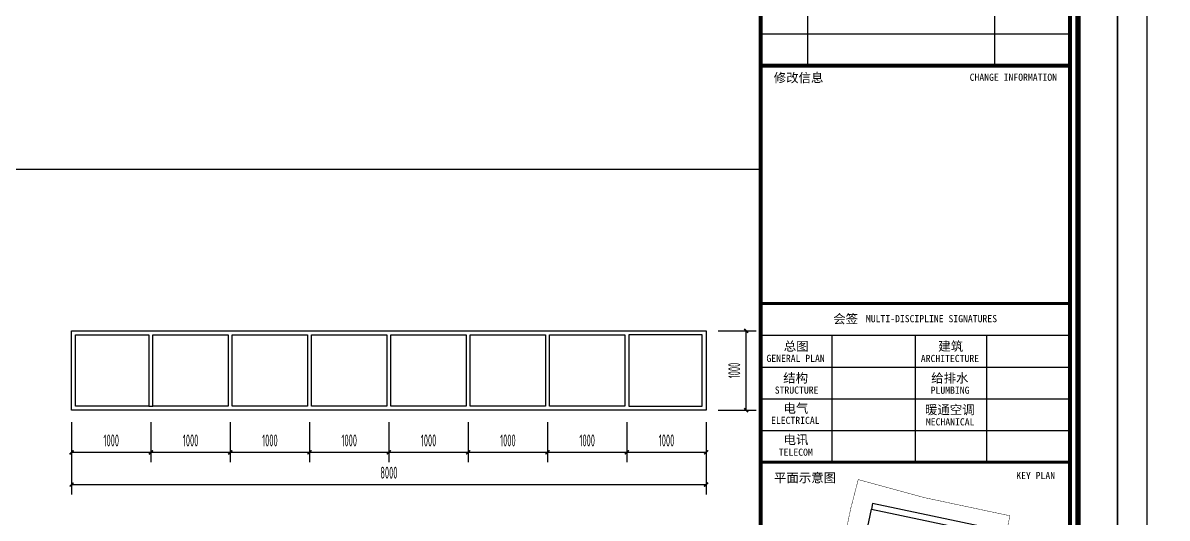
# Model space of a CAD drawing. Header units: millimetres. Extents: x 0 to 84100, y 0 to 29700.
# Drawn here: x 28250 to 42675, y 14196 to 20438 of the extents above; entities that cross this region are included whole.
import ezdxf

# ---------------------------------------------------------------- set-up
doc = ezdxf.new("R2010")
doc.units = ezdxf.units.MM
doc.linetypes.add('ACAD_ISO05W100', pattern=[33, 24, -3, 0, -3, 0, -3])
for name, color, linetype in [('A-ANNO-DIMS2', 94, 'Continuous'), ('A-DETL-LIN2', 7, 'Continuous'), ('A-FLOR-CANO', 7, 'Continuous'), ('A-FLOR-ROOF', 7, 'Continuous'), ('A-WIN', 4, 'Continuous'), ('JZD', 1, 'Continuous'), ('TITLE', 15, 'Continuous')]:
    doc.layers.add(name, color=color, linetype=linetype)
doc.styles.add('DIM_FONT_T3', font='gbxwxt.shx', dxfattribs={"width": 0.6, "bigfont": 'gbhzfs.shx'})
doc.styles.add('宋体', font='')
doc.styles.get('宋体').set_extended_font_data('SimSun')
doc.dimstyles.new('DIMN50$TCH&&50', dxfattribs={"dimtxt": 150, "dimasz": 50, "dimexe": 125, "dimexo": 150, "dimgap": 75, "dimtad": 1, "dimdec": 0, "dimzin": 0, "dimdsep": 46, "dimtxsty": 'DIM_FONT_T3', "dimblk": 'ARCHTICK', "dimcen": 0.09, "dimclrt": 7, "dimazin": 2, "dimtfac": 1, "dimtdec": 0, "dimtix": 1, "dimtmove": 2, "dimatfit": 3, "dimfxl": 1, "dimtolj": 1, "dimtzin": 0, "dimarcsym": 0})

# ---------------------------------------------------------------- blocks, each defined once
blk = doc.blocks.new('备注2')
at = {"layer": 'TITLE'}
blk.add_lwpolyline([(560286, 307510), (562036, 307510), (562036, 250110), (560286, 250110)], close=True, dxfattribs=at)
blk = doc.blocks.new('平面示意')
at = {"layer": 'A-FLOR-CANO'}
for points in [[(542260448, 3522086790), (542259515, 3522082388), (542247360, 3522084966), (542248294, 3522089368), (542263858, 3522162736), (542263858, 3522162736), (542263858, 3522162736), (542428201, 3522127873), (542411703, 3522050103), (542399548, 3522052682), (542400482, 3522057084), (542260448, 3522086790)], [(542428201, 3522127873), (542429861, 3522135699), (542265518, 3522170561), (542263858, 3522162736)], [(542259515, 3522082388), (542258788, 3522078964), (542398822, 3522049258), (542399548, 3522052682)], [(542235198, 3522027633), (542236984, 3522036055), (542249139, 3522033476), (542248205, 3522029074), (542400393, 3521996790), (542394168, 3521967443), (542387008, 3521933694), (542374854, 3521936272), (542375788, 3521940674), (542223599, 3521972959), (542229825, 3522002306), (542236050, 3522031653)], [(542400393, 3521996790), (542402053, 3522004616), (542249865, 3522036900), (542249139, 3522033476)], [(542223599, 3521972959), (542221939, 3521965133), (542374128, 3521932848), (542374854, 3521936272)], [(542213327, 3521924536), (542213327, 3521924536), (542225482, 3521921958), (542224548, 3521917556), (542376736, 3521885271), (542370511, 3521855924), (542363351, 3521822175), (542351197, 3521824754), (542352131, 3521829156), (542199942, 3521861440), (542206168, 3521890787), (542213327, 3521924536)], [(542376736, 3521885271), (542378396, 3521893097), (542226208, 3521925382), (542225482, 3521921958)], [(542199942, 3521861440), (542198282, 3521853614), (542350471, 3521821330), (542351197, 3521824754)]]:
    blk.add_lwpolyline(points, dxfattribs=at)
at = {"layer": 'A-FLOR-ROOF'}
for points in [[(542251297, 3522084131), (542247360, 3522084966), (542249020, 3522092792), (542252958, 3522091957)], [(542407766, 3522050939), (542411703, 3522050103), (542413363, 3522057929), (542409426, 3522058764)], [(542240922, 3522035219), (542236984, 3522036055), (542235324, 3522028229), (542239261, 3522027393)], [(542383071, 3521934529), (542387008, 3521933694), (542388669, 3521941520), (542384731, 3521942355)], [(542217265, 3521923701), (542213327, 3521924536), (542211667, 3521916710), (542215605, 3521915875)], [(542359414, 3521823011), (542363351, 3521822175), (542365012, 3521830001), (542361074, 3521830836)]]:
    blk.add_lwpolyline(points, close=True, dxfattribs=at)
at = {"layer": 'JZD', "linetype": 'ACAD_ISO05W100', "ltscale": 60, "const_width": 600}
blk.add_lwpolyline([(542245772, 3522203253), (542336386, 3522178528), (542417218, 3522161381), (542453605, 3522153662), (542441675, 3522097421), (542419836, 3521994475), (542397642, 3521889850), (542376409, 3521789760), (542258491, 3521814775), (542248310, 3521818114), (542194008, 3521829873), (542179660, 3521851118), (542194219, 3521935370), (542194988, 3521942775), (542217670, 3522071619), (542224544, 3522110672), (542225650, 3522115989), (542235526, 3522163861), (542237237, 3522170161)], close=True, dxfattribs=at)
blk = doc.blocks.new('A$C4C533769')
at = {"layer": 'TITLE'}
for p, q in [((2252, 7200), (2252, 20100)), ((4552, 20100), (4552, 12900)), ((7800, 19200), (2, 19200)), ((7800, 18300), (2, 18300)), ((7800, 17400), (2, 17400)), ((7800, 16500), (2, 16500)), ((7802, 15601), (4, 15601)), ((7802, 14701), (4, 14701)), ((2252, 13801), (7802, 13801)), ((7802, 12900), (4, 12900)), ((7800, 12000), (2, 12000)), ((7800, 10400), (2, 10400)), ((7798, 8800), (0, 8800)), ((7800, 7200), (2, 7200)), ((2, 2999), (7800, 2999)), ((1602, 2999), (1602, 0)), ((4452, 0), (4452, 2999)), ((6052, 2999), (6052, 0)), ((7800, 2099), (0, 2099)), ((2, 1200), (7800, 1200))]:
    blk.add_line(p, q, dxfattribs=at)
at = {"layer": 'TITLE', "const_width": 80}
blk.add_lwpolyline([(7800, 20100), (2, 20100)], dxfattribs=at)
at = {"layer": 'TITLE'}
blk.add_lwpolyline([(2, 20100), (7802, 20100), (7802, 0), (2, 0)], close=True, dxfattribs=at)
at = {"layer": 'JZD', "linetype": 'Continuous', "xscale": 0.0184069955669767, "yscale": 0.0184069955669767, "zscale": 0.0184069955669767}
blk.add_blockref('平面示意', (-9978652, -64805017), dxfattribs=at)
at = {"layer": 'TITLE', "style": '宋体'}
for s, height, p in [('设计人', 230, (632, 19675)), ('DESIGNED', 180, (642, 19372)), ('校对人', 230, (653, 18771)), ('CHECKED', 180, (672, 18468)), ('专业负责人', 230, (311, 17865)), ('CHIEF', 180, (805, 17558)), ('专业审核人', 230, (307, 16961)), ('APPROVED', 180, (625, 16658)), ('专业审定人', 230, (317, 16078)), ('AUTHORIZED', 180, (488, 15774)), ('项目建筑师', 230, (293, 15177)), ('SCHEME CHIEF', 180, (332, 14874)), ('项目经理', 230, (482, 13820)), ('PROJECT CHIEF', 180, (331, 13537)), ('项目设计号', 230, (297, 12486)), ('DESIGN NO.', 180, (511, 12183)), ('建设单位', 230, (457, 11223)), ('CLIENT', 180, (750, 10920)), ('项目名称', 230, (478, 9625)), ('PROJECT NAME', 180, (357, 9315)), ('子项名称', 230, (456, 8033)), ('SUB-PROJECT NAME', 180, (133, 7730)), ('图纸名称', 230, (165, 6814)), ('DRAWING TITLE.', 180, (5776, 6893)), ('设计阶段', 230, (189, 2568)), ('日期', 230, (4895, 2573)), ('JOB STAGE', 180, (246, 2261)), (' DATE', 180, (4868, 2265)), ('专业', 230, (488, 1674)), ('版修号', 230, (4747, 1671)), ('DISCIPLINE', 180, (209, 1364)), ('REV.NO.', 180, (4806, 1368)), ('图号', 230, (485, 640)), ('目录序号', 230, (4611, 641)), ('DRAWING NO.', 180, (168, 337)), ('NUMBER', 180, (4865, 345))]:
    blk.add_text(s, height=height, dxfattribs=at).set_placement(p)
blk = doc.blocks.new('A$C50507F05')
at = {"layer": 'TITLE'}
for p, q in [((2, 3240), (7802, 3240)), ((2, 3240), (7801, 3240)), ((1802, 3240), (1802, 40)), ((3902, 3240), (3902, 40)), ((5702, 3240), (5702, 40)), ((2, 2440), (7802, 2440)), ((2, 1640), (7802, 1640)), ((2, 840), (7802, 840)), ((0, 40), (7782, 40)), ((2, 40), (7801, 40))]:
    blk.add_line(p, q, dxfattribs=at)
at = {"layer": 'TITLE', "const_width": 80}
for points in [[(2, 4040), (7802, 4040)], [(2, 40), (7802, 40)]]:
    blk.add_lwpolyline(points, dxfattribs=at)
at = {"layer": 'TITLE'}
blk.add_lwpolyline([(0, 40), (7802, 40), (7802, 4040), (0, 4040)], close=True, dxfattribs=at)
at = {"layer": 'TITLE', "style": '宋体'}
for s, height, p in [('会签 ', 230, (1833, 3539)), (' MULTI-DISCIPLINE SIGNATURES', 180, (2535, 3570)), ('总图', 230, (585, 2850)), ('建筑', 230, (4483, 2849)), ('GENERAL PLAN', 180, (150, 2569)), ('ARCHITECTURE', 180, (4042, 2567)), ('结构', 230, (572, 2049)), ('给排水', 230, (4303, 2048)), ('STRUCTURE', 180, (359, 1769)), ('PLUMBING', 180, (4290, 1766)), ('电气', 230, (580, 1284)), ('暖通空调', 230, (4146, 1250)), ('ELECTRICAL', 180, (265, 1006)), ('MECHANICAL', 180, (4170, 968)), ('电讯', 230, (581, 495)), ('TELECOM', 180, (461, 203))]:
    blk.add_text(s, height=height, dxfattribs=at).set_placement(p)
blk = doc.blocks.new('A$C382B4729')
at = {"layer": 'TITLE', "style": '宋体'}
for s, height, p in [('平面示意图', 230, (33, 62)), ('KEY PLAN', 180, (6143, 142))]:
    blk.add_text(s, height=height, dxfattribs=at).set_placement(p)
blk = doc.blocks.new('修订栏')
at = {"layer": 'TITLE'}
for p, q in [((-9000, 47000), (-1200, 47000)), ((-7813, 47000), (-7813, 39800)), ((-3100, 47000), (-3100, 39800)), ((-9000, 46200), (-1200, 46200)), ((-9000, 45400), (-1200, 45400)), ((-9000, 44600), (-1200, 44600)), ((-9000, 43800), (-1200, 43800)), ((-9000, 43000), (-1200, 43000)), ((-9000, 42200), (-1200, 42200)), ((-9000, 41400), (-1200, 41400)), ((-9000, 40600), (-1200, 40600))]:
    blk.add_line(p, q, dxfattribs=at)
for points in [[(-1202, 47800, 100, 100, 0), (-9000, 47800, 80, 80, 0)], [(-1202, 47800, 100, 100, 0), (-1202, 33800, 80, 80, 0), (-9000, 33800, 80, 80, 0), (-9000, 47800, 80, 80, 0)], [(-1202, 39800, 100, 100, 0), (-9000, 39800, 80, 80, 0)]]:
    blk.add_lwpolyline(points, format="xyseb", dxfattribs=at)
at = {"layer": 'TITLE', "style": '宋体'}
for s, height, p in [('修订', 230, (-7169, 47270)), ('AMENDMENT/ISSUE REGISTER', 180, (-6467, 47301)), ('版修号', 230, (-8852, 46616)), ('修改内容摘要', 230, (-6360, 46616)), ('修改日期', 230, (-2792, 46616)), ('REV.NO.', 180, (-8820, 46313)), ('DESCRIPTION', 180, (-6111, 46313)), ('DATE', 180, (-2368, 46313)), ('修改信息', 230, (-8670, 39380)), ('CHANGE INFORMATION ', 180, (-3729, 39416))]:
    blk.add_text(s, height=height, dxfattribs=at).set_placement(p)
blk = doc.blocks.new('A1图签栏')
at = {"layer": 'TITLE', "const_width": 100}
blk.add_lwpolyline([(-1200, 58200), (-9000, 58200), (-9000, 1200), (-1200, 1200)], close=True, dxfattribs=at)
at = {"layer": 'TITLE'}
for name, p in [('修订栏', (0, 0)), ('A$C50507F05', (-9002, 29760)), ('A$C382B4729', (-8697, 29232)), ('A$C4C533769', (-9002, 1200))]:
    blk.add_blockref(name, p, dxfattribs=at)
blk = doc.blocks.new('A1')
at = {"layer": 'TITLE'}
for points in [[(0, 0), (0, 59400), (-84100, 59400), (-84100, 0)], [(-81600, 58350), (-950, 58450), (-950, 950), (-81600, 1000)], [(-81600, 58350), (-1050, 58350), (-1050, 1050), (-81600, 1000)]]:
    blk.add_lwpolyline(points, close=True, dxfattribs=at)
at = {"layer": 'TITLE', "const_width": 100}
blk.add_lwpolyline([(-1000, 58400), (-81600, 58350), (-81600, 1000), (-1000, 1000)], close=True, dxfattribs=at)
at = {"layer": 'TITLE'}
for name, p in [('备注2', (-643636, -249110)), ('A1图签栏', (0, 0))]:
    blk.add_blockref(name, p, dxfattribs=at)
blk = doc.blocks.new('_ArchTick')
at = {"color": 0, "linetype": 'ByBlock', "const_width": 0.4}
blk.add_lwpolyline([(-0.5, -0.5), (0.5, 0.5)], dxfattribs=at)
blk = doc.blocks.new('*D399')
at = {"layer": 'A-ANNO-DIMS2', "color": 0, "lineweight": -2, "ltscale": 10, "transparency": 16777216}
for p, q in [((28864, 15406), (28864, 14900)), ((29864, 15406), (29864, 14900)), ((28864, 15025), (29864, 15025))]:
    blk.add_line(p, q, dxfattribs=at)
at = {"layer": 'Defpoints', "color": 0, "ltscale": 10, "transparency": 16777216}
for p in [(28864, 15556), (29864, 15556), (29864, 15025)]:
    blk.add_point(p, dxfattribs=at)
at = {"layer": 'A-ANNO-DIMS2', "color": 0, "lineweight": -2, "ltscale": 10, "transparency": 16777216, "xscale": 50, "yscale": 50, "zscale": 50, "rotation": 180}
blk.add_blockref('_ArchTick', (28864, 15025), dxfattribs=at)
at = {"layer": 'A-ANNO-DIMS2', "color": 0, "lineweight": -2, "ltscale": 10, "transparency": 16777216, "xscale": 50, "yscale": 50, "zscale": 50}
blk.add_blockref('_ArchTick', (29864, 15025), dxfattribs=at)
at = {"layer": 'A-ANNO-DIMS2', "color": 7, "ltscale": 10, "transparency": 16777216, "insert": (29364, 15175), "char_height": 150, "attachment_point": 5, "style": 'DIM_FONT_T3'}
blk.add_mtext('\\A1;1000', dxfattribs=at)
blk = doc.blocks.new('*D400')
at = {"layer": 'A-ANNO-DIMS2', "color": 0, "lineweight": -2, "ltscale": 10, "transparency": 16777216}
for p, q in [((29864, 15406), (29864, 14900)), ((30864, 15406), (30864, 14900)), ((29864, 15025), (30864, 15025))]:
    blk.add_line(p, q, dxfattribs=at)
at = {"layer": 'Defpoints', "color": 0, "ltscale": 10, "transparency": 16777216}
for p in [(29864, 15556), (30864, 15556), (30864, 15025)]:
    blk.add_point(p, dxfattribs=at)
at = {"layer": 'A-ANNO-DIMS2', "color": 0, "lineweight": -2, "ltscale": 10, "transparency": 16777216, "xscale": 50, "yscale": 50, "zscale": 50, "rotation": 180}
blk.add_blockref('_ArchTick', (29864, 15025), dxfattribs=at)
at = {"layer": 'A-ANNO-DIMS2', "color": 0, "lineweight": -2, "ltscale": 10, "transparency": 16777216, "xscale": 50, "yscale": 50, "zscale": 50}
blk.add_blockref('_ArchTick', (30864, 15025), dxfattribs=at)
at = {"layer": 'A-ANNO-DIMS2', "color": 7, "ltscale": 10, "transparency": 16777216, "insert": (30364, 15175), "char_height": 150, "attachment_point": 5, "style": 'DIM_FONT_T3'}
blk.add_mtext('\\A1;1000', dxfattribs=at)
blk = doc.blocks.new('*D401')
at = {"layer": 'A-ANNO-DIMS2', "color": 0, "lineweight": -2, "ltscale": 10, "transparency": 16777216}
for p, q in [((30864, 15406), (30864, 14900)), ((31864, 15406), (31864, 14900)), ((30864, 15025), (31864, 15025))]:
    blk.add_line(p, q, dxfattribs=at)
at = {"layer": 'Defpoints', "color": 0, "ltscale": 10, "transparency": 16777216}
for p in [(30864, 15556), (31864, 15556), (31864, 15025)]:
    blk.add_point(p, dxfattribs=at)
at = {"layer": 'A-ANNO-DIMS2', "color": 0, "lineweight": -2, "ltscale": 10, "transparency": 16777216, "xscale": 50, "yscale": 50, "zscale": 50, "rotation": 180}
blk.add_blockref('_ArchTick', (30864, 15025), dxfattribs=at)
at = {"layer": 'A-ANNO-DIMS2', "color": 0, "lineweight": -2, "ltscale": 10, "transparency": 16777216, "xscale": 50, "yscale": 50, "zscale": 50}
blk.add_blockref('_ArchTick', (31864, 15025), dxfattribs=at)
at = {"layer": 'A-ANNO-DIMS2', "color": 7, "ltscale": 10, "transparency": 16777216, "insert": (31364, 15175), "char_height": 150, "attachment_point": 5, "style": 'DIM_FONT_T3'}
blk.add_mtext('\\A1;1000', dxfattribs=at)
blk = doc.blocks.new('*D231')
at = {"layer": 'A-ANNO-DIMS2', "color": 0, "lineweight": -2, "ltscale": 10, "transparency": 16777216}
for p, q in [((31864, 15406), (31864, 14900)), ((32864, 15406), (32864, 14900)), ((31864, 15025), (32864, 15025))]:
    blk.add_line(p, q, dxfattribs=at)
at = {"layer": 'Defpoints', "color": 0, "ltscale": 10, "transparency": 16777216}
for p in [(31864, 15556), (32864, 15556), (32864, 15025)]:
    blk.add_point(p, dxfattribs=at)
at = {"layer": 'A-ANNO-DIMS2', "color": 0, "lineweight": -2, "ltscale": 10, "transparency": 16777216, "xscale": 50, "yscale": 50, "zscale": 50, "rotation": 180}
blk.add_blockref('_ArchTick', (31864, 15025), dxfattribs=at)
at = {"layer": 'A-ANNO-DIMS2', "color": 0, "lineweight": -2, "ltscale": 10, "transparency": 16777216, "xscale": 50, "yscale": 50, "zscale": 50}
blk.add_blockref('_ArchTick', (32864, 15025), dxfattribs=at)
at = {"layer": 'A-ANNO-DIMS2', "color": 7, "ltscale": 10, "transparency": 16777216, "insert": (32364, 15175), "char_height": 150, "attachment_point": 5, "style": 'DIM_FONT_T3'}
blk.add_mtext('\\A1;1000', dxfattribs=at)
blk = doc.blocks.new('*D232')
at = {"layer": 'A-ANNO-DIMS2', "color": 0, "lineweight": -2, "ltscale": 10, "transparency": 16777216}
for p, q in [((32864, 15406), (32864, 14900)), ((33864, 15406), (33864, 14900)), ((32864, 15025), (33864, 15025))]:
    blk.add_line(p, q, dxfattribs=at)
at = {"layer": 'Defpoints', "color": 0, "ltscale": 10, "transparency": 16777216}
for p in [(32864, 15556), (33864, 15556), (33864, 15025)]:
    blk.add_point(p, dxfattribs=at)
at = {"layer": 'A-ANNO-DIMS2', "color": 0, "lineweight": -2, "ltscale": 10, "transparency": 16777216, "xscale": 50, "yscale": 50, "zscale": 50, "rotation": 180}
blk.add_blockref('_ArchTick', (32864, 15025), dxfattribs=at)
at = {"layer": 'A-ANNO-DIMS2', "color": 0, "lineweight": -2, "ltscale": 10, "transparency": 16777216, "xscale": 50, "yscale": 50, "zscale": 50}
blk.add_blockref('_ArchTick', (33864, 15025), dxfattribs=at)
at = {"layer": 'A-ANNO-DIMS2', "color": 7, "ltscale": 10, "transparency": 16777216, "insert": (33364, 15175), "char_height": 150, "attachment_point": 5, "style": 'DIM_FONT_T3'}
blk.add_mtext('\\A1;1000', dxfattribs=at)
blk = doc.blocks.new('*D233')
at = {"layer": 'A-ANNO-DIMS2', "color": 0, "lineweight": -2, "ltscale": 10, "transparency": 16777216}
for p, q in [((33864, 15406), (33864, 14900)), ((34864, 15406), (34864, 14900)), ((33864, 15025), (34864, 15025))]:
    blk.add_line(p, q, dxfattribs=at)
at = {"layer": 'Defpoints', "color": 0, "ltscale": 10, "transparency": 16777216}
for p in [(33864, 15556), (34864, 15556), (34864, 15025)]:
    blk.add_point(p, dxfattribs=at)
at = {"layer": 'A-ANNO-DIMS2', "color": 0, "lineweight": -2, "ltscale": 10, "transparency": 16777216, "xscale": 50, "yscale": 50, "zscale": 50, "rotation": 180}
blk.add_blockref('_ArchTick', (33864, 15025), dxfattribs=at)
at = {"layer": 'A-ANNO-DIMS2', "color": 0, "lineweight": -2, "ltscale": 10, "transparency": 16777216, "xscale": 50, "yscale": 50, "zscale": 50}
blk.add_blockref('_ArchTick', (34864, 15025), dxfattribs=at)
at = {"layer": 'A-ANNO-DIMS2', "color": 7, "ltscale": 10, "transparency": 16777216, "insert": (34364, 15175), "char_height": 150, "attachment_point": 5, "style": 'DIM_FONT_T3'}
blk.add_mtext('\\A1;1000', dxfattribs=at)
blk = doc.blocks.new('*D234')
at = {"layer": 'A-ANNO-DIMS2', "color": 0, "lineweight": -2, "ltscale": 10, "transparency": 16777216}
for p, q in [((34864, 15406), (34864, 14900)), ((35864, 15406), (35864, 14900)), ((34864, 15025), (35864, 15025))]:
    blk.add_line(p, q, dxfattribs=at)
at = {"layer": 'Defpoints', "color": 0, "ltscale": 10, "transparency": 16777216}
for p in [(34864, 15556), (35864, 15556), (35864, 15025)]:
    blk.add_point(p, dxfattribs=at)
at = {"layer": 'A-ANNO-DIMS2', "color": 0, "lineweight": -2, "ltscale": 10, "transparency": 16777216, "xscale": 50, "yscale": 50, "zscale": 50, "rotation": 180}
blk.add_blockref('_ArchTick', (34864, 15025), dxfattribs=at)
at = {"layer": 'A-ANNO-DIMS2', "color": 0, "lineweight": -2, "ltscale": 10, "transparency": 16777216, "xscale": 50, "yscale": 50, "zscale": 50}
blk.add_blockref('_ArchTick', (35864, 15025), dxfattribs=at)
at = {"layer": 'A-ANNO-DIMS2', "color": 7, "ltscale": 10, "transparency": 16777216, "insert": (35364, 15175), "char_height": 150, "attachment_point": 5, "style": 'DIM_FONT_T3'}
blk.add_mtext('\\A1;1000', dxfattribs=at)
blk = doc.blocks.new('*D235')
at = {"layer": 'A-ANNO-DIMS2', "color": 0, "lineweight": -2, "ltscale": 10, "transparency": 16777216}
for p, q in [((35864, 15406), (35864, 14900)), ((36864, 15406), (36864, 14900)), ((35864, 15025), (36864, 15025))]:
    blk.add_line(p, q, dxfattribs=at)
at = {"layer": 'Defpoints', "color": 0, "ltscale": 10, "transparency": 16777216}
for p in [(35864, 15556), (36864, 15556), (36864, 15025)]:
    blk.add_point(p, dxfattribs=at)
at = {"layer": 'A-ANNO-DIMS2', "color": 0, "lineweight": -2, "ltscale": 10, "transparency": 16777216, "xscale": 50, "yscale": 50, "zscale": 50, "rotation": 180}
blk.add_blockref('_ArchTick', (35864, 15025), dxfattribs=at)
at = {"layer": 'A-ANNO-DIMS2', "color": 0, "lineweight": -2, "ltscale": 10, "transparency": 16777216, "xscale": 50, "yscale": 50, "zscale": 50}
blk.add_blockref('_ArchTick', (36864, 15025), dxfattribs=at)
at = {"layer": 'A-ANNO-DIMS2', "color": 7, "ltscale": 10, "transparency": 16777216, "insert": (36364, 15175), "char_height": 150, "attachment_point": 5, "style": 'DIM_FONT_T3'}
blk.add_mtext('\\A1;1000', dxfattribs=at)
blk = doc.blocks.new('*D236')
at = {"layer": 'A-ANNO-DIMS2', "color": 0, "lineweight": -2, "ltscale": 10, "transparency": 16777216}
for p, q in [((37014, 16556), (37493, 16556)), ((37368, 15556), (37368, 16556)), ((37014, 15556), (37493, 15556))]:
    blk.add_line(p, q, dxfattribs=at)
at = {"layer": 'Defpoints', "color": 0, "ltscale": 10, "transparency": 16777216}
for p in [(36864, 16556), (37368, 16556), (36864, 15556)]:
    blk.add_point(p, dxfattribs=at)
at = {"layer": 'A-ANNO-DIMS2', "color": 0, "lineweight": -2, "ltscale": 10, "transparency": 16777216, "xscale": 50, "yscale": 50, "zscale": 50}
for p, rotation in [((37368, 16556), 90), ((37368, 15556), 270)]:
    blk.add_blockref('_ArchTick', p, dxfattribs=dict(at, rotation=rotation))
at = {"layer": 'A-ANNO-DIMS2', "color": 7, "ltscale": 10, "transparency": 16777216, "insert": (37218, 16056), "char_height": 150, "attachment_point": 5, "rotation": 90, "style": 'DIM_FONT_T3'}
blk.add_mtext('\\A1;1000', dxfattribs=at)
blk = doc.blocks.new('*D238')
at = {"layer": 'A-ANNO-DIMS2', "color": 0, "lineweight": -2, "ltscale": 10, "transparency": 16777216}
for p, q in [((28864, 15256), (28864, 14493)), ((36864, 15256), (36864, 14493)), ((28864, 14618), (36864, 14618))]:
    blk.add_line(p, q, dxfattribs=at)
at = {"layer": 'Defpoints', "color": 0, "ltscale": 10, "transparency": 16777216}
for p in [(28864, 15406), (36864, 15406), (36864, 14618)]:
    blk.add_point(p, dxfattribs=at)
at = {"layer": 'A-ANNO-DIMS2', "color": 0, "lineweight": -2, "ltscale": 10, "transparency": 16777216, "xscale": 50, "yscale": 50, "zscale": 50, "rotation": 180}
blk.add_blockref('_ArchTick', (28864, 14618), dxfattribs=at)
at = {"layer": 'A-ANNO-DIMS2', "color": 0, "lineweight": -2, "ltscale": 10, "transparency": 16777216, "xscale": 50, "yscale": 50, "zscale": 50}
blk.add_blockref('_ArchTick', (36864, 14618), dxfattribs=at)
at = {"layer": 'A-ANNO-DIMS2', "color": 7, "ltscale": 10, "transparency": 16777216, "insert": (32864, 14768), "char_height": 150, "attachment_point": 5, "style": 'DIM_FONT_T3'}
blk.add_mtext('\\A1;8000', dxfattribs=at)

msp = doc.modelspace()

# ---------------------------------------------------------------- linework, layer by layer
msp.add_line((29839.4, 15605.9), (29889.4, 15605.9))
at = {"layer": 'A-DETL-LIN2'}
msp.add_line((15650, 18593.3), (37550.1, 18593.3), dxfattribs=at)
at = {"layer": 'A-WIN'}
for points in [[(28864.4, 15555.9), (28864.4, 16555.9), (36864.4, 16555.9), (36864.4, 15555.9)], [(29839.4, 16505.9), (29839.4, 15605.9), (28914.4, 15605.9), (28914.4, 16505.9)], [(30839.4, 16505.9), (30839.4, 15605.9), (29889.4, 15605.9), (29889.4, 16505.9)], [(31839.4, 16505.9), (31839.4, 15605.9), (30889.4, 15605.9), (30889.4, 16505.9)], [(32839.4, 16505.9), (32839.4, 15605.9), (31889.4, 15605.9), (31889.4, 16505.9)], [(33839.4, 16505.9), (33839.4, 15605.9), (32889.4, 15605.9), (32889.4, 16505.9)], [(34839.4, 16505.9), (34839.4, 15605.9), (33889.4, 15605.9), (33889.4, 16505.9)], [(35839.4, 16505.9), (35839.4, 15605.9), (34889.4, 15605.9), (34889.4, 16505.9)], [(35889.4, 16505.9), (35889.4, 15605.9), (36814.4, 15605.9), (36814.4, 16505.9)]]:
    msp.add_lwpolyline(points, close=True, dxfattribs=at)

# ---------------------------------------------------------------- block references
at = {"layer": 'TITLE', "xscale": 0.5, "yscale": 0.5, "zscale": 0.5}
for p in [(42050, 0), (84100, 0)]:
    msp.add_blockref('A1', p, dxfattribs=at)

# ---------------------------------------------------------------- dimensions: what is measured, and where the dimension line sits
at = {"layer": 'A-ANNO-DIMS2', "ltscale": 10}
for p1, p2, distance, text, picture, middle in [((36864.4, 15555.9), (36864.4, 16555.9), -503.8, '1000', '*D236', (37218.3, 16055.9)), ((28864.4, 15555.9), (29864.4, 15555.9), -531.3, '1000', '*D399', (29364.4, 15174.6)), ((29864.4, 15555.9), (30864.4, 15555.9), -531.3, '1000', '*D400', (30364.4, 15174.6)), ((30864.4, 15555.9), (31864.4, 15555.9), -531.3, '1000', '*D401', (31364.4, 15174.6)), ((31864.4, 15555.9), (32864.4, 15555.9), -531.3, '1000', '*D231', (32364.4, 15174.6)), ((32864.4, 15555.9), (33864.4, 15555.9), -531.3, '1000', '*D232', (33364.4, 15174.6)), ((33864.4, 15555.9), (34864.4, 15555.9), -531.3, '1000', '*D233', (34364.4, 15174.6)), ((34864.4, 15555.9), (35864.4, 15555.9), -531.3, '1000', '*D234', (35364.4, 15174.6)), ((35864.4, 15555.9), (36864.4, 15555.9), -531.3, '1000', '*D235', (36364.4, 15174.6)), ((28864.4, 15405.9), (36864.4, 15405.9), -788.3, '8000', '*D238', (32864.4, 14767.5))]:
    dim = msp.add_aligned_dim(p1=p1, p2=p2, distance=distance, text=text, dimstyle='DIMN50$TCH&&50', dxfattribs=at)
    dim.commit()
    dim.dimension.update_dxf_attribs({"geometry": picture, "text_midpoint": middle})

doc.saveas('drawing.dxf')
